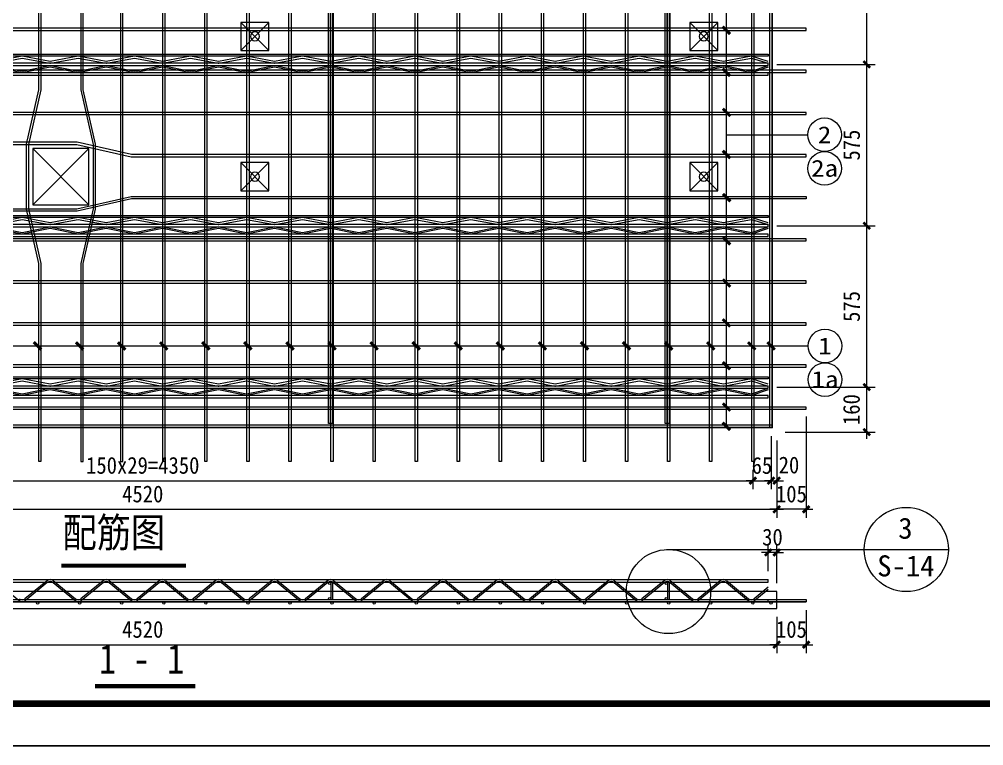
# Model space of a CAD drawing. Extents: x -517763 to -431309, y -403428 to -381056.
# Drawn here: x -453064 to -449626, y -403428 to -400840 of the extents above; entities that cross this region are included whole.
import ezdxf
from ezdxf.enums import TextEntityAlignment as Align

# ---------------------------------------------------------------- set-up
doc = ezdxf.new("R2010")
doc.units = 0
doc.header["$LTSCALE"] = 30
doc.header["$MEASUREMENT"] = 0
doc.linetypes.add('ACAD_ISO10W100', pattern=[18, 12, -3, 0, -3])
for name, color, linetype in [('451', 7, 'Continuous'), ('MyLine', 199, 'Continuous'), ('S-DETL-TEXT', 7, 'Continuous'), ('YZ-下划线', 1, 'ACAD_ISO10W100'), ('YZ-标题文字', 2, 'Continuous'), ('YZ-索引图号', 3, 'Continuous'), ('图框2', 1, 'Continuous'), ('桁架', 4, 'Continuous'), ('钢筋', 7, 'Continuous')]:
    doc.layers.add(name, color=color, linetype=linetype)
for name, color, linetype, lineweight in [('YG-标注', 151, 'Continuous', 15), ('YZ-符号', 96, 'Continuous', 9), ('图框线', 7, 'Continuous', 13), ('墙板支撑', 7, 'Continuous', 15), ('轮廓线', 2, 'Continuous', 13)]:
    doc.layers.add(name, color=color, linetype=linetype, lineweight=lineweight)
doc.styles.add('YZ-样式 1', font='simhei.ttf', dxfattribs={"width": 0.85})
doc.styles.add('YZ-样式 2', font='simhei.ttf', dxfattribs={"width": 0.9})
doc.dimstyles.new('YZ-30', dxfattribs={"dimscale": 30, "dimtxt": 2, "dimasz": 0.8, "dimexe": 1, "dimexo": 1, "dimgap": 0.8, "dimtad": 1, "dimdec": 0, "dimzin": 1, "dimdsep": 46, "dimtxsty": 'YZ-样式 2', "dimblk": 'ARCHTICK', "dimcen": 250, "dimdle": 0.8, "dimclrd": 151, "dimclre": 151, "dimclrt": 7, "dimazin": 0, "dimtfac": 1, "dimtdec": 0, "dimtix": 1, "dimtmove": 2, "dimatfit": 2, "dimldrblk": 'ARCHTICK', "dimfxl": 1, "dimlwd": 9, "dimlwe": 9, "dimarcsym": 0})

# ---------------------------------------------------------------- blocks, each defined once
blk = doc.blocks.new('_ArchTick')
at = {"color": 0, "linetype": 'ByBlock', "const_width": 0.4}
blk.add_lwpolyline([(-0.5, -0.5), (0.5, 0.5)], dxfattribs=at)
blk = doc.blocks.new('*D843')
at = {"layer": 'Defpoints', "color": 0, "ltscale": 30, "transparency": 16777216}
for p in [(-454884, -402938.9), (-450364, -402938.9), (-450364, -403068.5)]:
    blk.add_point(p, dxfattribs=at)
at = {"layer": 'YG-标注', "color": 151, "lineweight": 9, "ltscale": 30, "transparency": 16777216}
for p, q in [((-454884, -402968.9), (-454884, -403098.5)), ((-450364, -402968.9), (-450364, -403098.5)), ((-454908, -403068.5), (-450340, -403068.5))]:
    blk.add_line(p, q, dxfattribs=at)
at = {"layer": 'YG-标注', "color": 151, "lineweight": 9, "ltscale": 30, "transparency": 16777216, "xscale": 24, "yscale": 24, "zscale": 24, "rotation": 180}
blk.add_blockref('_ArchTick', (-454884, -403068.5), dxfattribs=at)
at = {"layer": 'YG-标注', "color": 151, "lineweight": 9, "ltscale": 30, "transparency": 16777216, "xscale": 24, "yscale": 24, "zscale": 24}
blk.add_blockref('_ArchTick', (-450364, -403068.5), dxfattribs=at)
at = {"layer": 'YG-标注', "color": 7, "lineweight": 9, "ltscale": 30, "transparency": 16777216, "insert": (-452624, -403014.2), "char_height": 60, "attachment_point": 5, "style": 'YZ-样式 2'}
blk.add_mtext('4520', dxfattribs=at)
blk = doc.blocks.new('*D844')
at = {"layer": 'Defpoints', "color": 0, "ltscale": 30, "transparency": 16777216}
for p in [(-450259, -402915.9), (-450364, -402938.9), (-450259, -403068.5)]:
    blk.add_point(p, dxfattribs=at)
at = {"layer": 'YG-标注', "color": 151, "lineweight": 9, "ltscale": 30, "transparency": 16777216}
for p, q in [((-450259, -402945.9), (-450259, -403098.5)), ((-450364, -402968.9), (-450364, -403098.5)), ((-450364, -403068.5), (-450388, -403068.5)), ((-450364, -403068.5), (-450259, -403068.5)), ((-450259, -403068.5), (-450235, -403068.5))]:
    blk.add_line(p, q, dxfattribs=at)
at = {"layer": 'YG-标注', "color": 151, "lineweight": 9, "ltscale": 30, "transparency": 16777216, "xscale": 24, "yscale": 24, "zscale": 24}
blk.add_blockref('_ArchTick', (-450364, -403068.5), dxfattribs=at)
at = {"layer": 'YG-标注', "color": 151, "lineweight": 9, "ltscale": 30, "transparency": 16777216, "xscale": 24, "yscale": 24, "zscale": 24, "rotation": 180}
blk.add_blockref('_ArchTick', (-450259, -403068.5), dxfattribs=at)
at = {"layer": 'YG-标注', "color": 7, "lineweight": 9, "ltscale": 30, "transparency": 16777216, "insert": (-450311.5, -403014.2), "char_height": 60, "attachment_point": 5, "style": 'YZ-样式 2'}
blk.add_mtext('105', dxfattribs=at)
blk = doc.blocks.new('*D845')
at = {"layer": 'Defpoints', "color": 0, "ltscale": 30, "transparency": 16777216}
for p in [(-450394, -402739.7), (-450394, -402835.9), (-450364, -402878.9)]:
    blk.add_point(p, dxfattribs=at)
at = {"layer": 'YG-标注', "color": 151, "lineweight": 9, "ltscale": 30, "transparency": 16777216}
for p, q in [((-450394, -402805.9), (-450394, -402709.7)), ((-450364, -402848.9), (-450364, -402709.7)), ((-450394, -402739.7), (-450418, -402739.7)), ((-450364, -402739.7), (-450394, -402739.7)), ((-450364, -402739.7), (-450340, -402739.7))]:
    blk.add_line(p, q, dxfattribs=at)
at = {"layer": 'YG-标注', "color": 151, "lineweight": 9, "ltscale": 30, "transparency": 16777216, "xscale": 24, "yscale": 24, "zscale": 24}
blk.add_blockref('_ArchTick', (-450394, -402739.7), dxfattribs=at)
at = {"layer": 'YG-标注', "color": 151, "lineweight": 9, "ltscale": 30, "transparency": 16777216, "xscale": 24, "yscale": 24, "zscale": 24, "rotation": 180}
blk.add_blockref('_ArchTick', (-450364, -402739.7), dxfattribs=at)
at = {"layer": 'YG-标注', "color": 7, "lineweight": 9, "ltscale": 30, "transparency": 16777216, "insert": (-450379, -402685.4), "char_height": 60, "attachment_point": 5, "style": 'YZ-样式 2'}
blk.add_mtext('30', dxfattribs=at)
blk = doc.blocks.new('A$C184909A8')
at = {"layer": '桁架', "color": 4, "lineweight": 9}
for p, q in [((-6.5, 0), (-6.5, -62.1)), ((0, 0), (0, -62.1))]:
    blk.add_line(p, q, dxfattribs=at)
for centre in [(-10.5, -4), (-10.5, -58.1)]:
    blk.add_circle(centre, 4, dxfattribs=at)
blk = doc.blocks.new('*D865')
at = {"layer": 'Defpoints', "color": 0, "ltscale": 30, "transparency": 16777216}
for p in [(-454884, -402310.6), (-450364, -402310.6), (-450364, -402586)]:
    blk.add_point(p, dxfattribs=at)
at = {"layer": 'YG-标注', "color": 151, "lineweight": 9, "ltscale": 30, "transparency": 16777216}
for p, q in [((-454884, -402340.6), (-454884, -402616)), ((-450364, -402340.6), (-450364, -402616)), ((-454908, -402586), (-450340, -402586))]:
    blk.add_line(p, q, dxfattribs=at)
at = {"layer": 'YG-标注', "color": 151, "lineweight": 9, "ltscale": 30, "transparency": 16777216, "xscale": 24, "yscale": 24, "zscale": 24, "rotation": 180}
blk.add_blockref('_ArchTick', (-454884, -402586), dxfattribs=at)
at = {"layer": 'YG-标注', "color": 151, "lineweight": 9, "ltscale": 30, "transparency": 16777216, "xscale": 24, "yscale": 24, "zscale": 24}
blk.add_blockref('_ArchTick', (-450364, -402586), dxfattribs=at)
at = {"layer": 'YG-标注', "color": 7, "lineweight": 9, "ltscale": 30, "transparency": 16777216, "insert": (-452624, -402531.7), "char_height": 60, "attachment_point": 5, "style": 'YZ-样式 2'}
blk.add_mtext('4520', dxfattribs=at)
blk = doc.blocks.new('*D873')
at = {"layer": 'Defpoints', "color": 0, "ltscale": 30, "transparency": 16777216}
for p in [(-450394, -401575.6), (-450042.9, -401575.6), (-450394, -402150.6)]:
    blk.add_point(p, dxfattribs=at)
at = {"layer": 'YG-标注', "color": 151, "lineweight": 9, "ltscale": 30, "transparency": 16777216}
for p, q in [((-450042.9, -402174.6), (-450042.9, -401551.6)), ((-450364, -401575.6), (-450012.9, -401575.6)), ((-450364, -402150.6), (-450012.9, -402150.6))]:
    blk.add_line(p, q, dxfattribs=at)
at = {"layer": 'YG-标注', "color": 151, "lineweight": 9, "ltscale": 30, "transparency": 16777216, "xscale": 24, "yscale": 24, "zscale": 24}
for p, rotation in [((-450042.9, -401575.6), 90), ((-450042.9, -402150.6), 270)]:
    blk.add_blockref('_ArchTick', p, dxfattribs=dict(at, rotation=rotation))
at = {"layer": 'YG-标注', "color": 7, "lineweight": 9, "ltscale": 30, "transparency": 16777216, "insert": (-450096.9, -401863.1), "char_height": 60, "attachment_point": 5, "rotation": 90, "style": 'YZ-样式 2'}
blk.add_mtext('575', dxfattribs=at)
blk = doc.blocks.new('A$C1E3A5918')
at = {"layer": '桁架', "color": 4, "lineweight": 9}
for p, q in [((-4460, 38), (0, 38)), ((0, 38), (0, 30)), ((0, 30), (-4460, 30)), ((-4460, 4), (0, 4)), ((-2660, 30), (-2760, 10)), ((-2759.1, 4), (-2660, 23.7)), ((-2560, 10), (-2660, 30)), ((-2660, 23.7), (-2560.9, 4)), ((-2560.9, 4), (-2559.1, 4)), ((-2460, 30), (-2560, 10)), ((-2559.1, 4), (-2460, 23.7)), ((-2360, 10), (-2460, 30)), ((-2460, 23.7), (-2360.9, 4)), ((-2360.9, 4), (-2359.1, 4)), ((-2260, 30), (-2360, 10)), ((-2359.1, 4), (-2260, 23.7)), ((-2160, 10), (-2260, 30)), ((-2260, 23.7), (-2160.9, 4)), ((-2160.9, 4), (-2159.1, 4)), ((-2060, 30), (-2160, 10)), ((-2159.1, 4), (-2060, 23.7)), ((-1960, 10), (-2060, 30)), ((-2060, 23.7), (-1960.9, 4)), ((-1960.9, 4), (-1959.3, 4)), ((-1860, 30), (-1960, 10)), ((-1959.3, 4), (-1860, 23.7)), ((-1760, 10), (-1860, 30)), ((-1860, 23.7), (-1760.9, 4)), ((-1760.9, 4), (-1759.1, 4)), ((-1660, 30), (-1760, 10)), ((-1759.1, 4), (-1660, 23.7)), ((-1560, 10), (-1660, 30)), ((-1660, 23.7), (-1560.9, 4)), ((-1560.9, 4), (-1559.1, 4)), ((-1460, 30), (-1560, 10)), ((-1559.1, 4), (-1460, 23.7)), ((-1360, 10), (-1460, 30)), ((-1460, 23.7), (-1360.9, 4)), ((-1360.9, 4), (-1359.1, 4)), ((-1260, 30), (-1360, 10)), ((-1359.1, 4), (-1260, 23.7)), ((-1160, 10), (-1260, 30)), ((-1260, 23.7), (-1160.9, 4)), ((-1160.9, 4), (-1159.1, 4)), ((-1160.9, 4), (-1159.3, 4)), ((-1060, 30), (-1160, 10)), ((-1159.1, 4), (-1060, 23.7)), ((-960, 10), (-1060, 30)), ((-1060, 23.7), (-960.9, 4)), ((-960.9, 4), (-959.1, 4)), ((-960.9, 4), (-959.1, 4)), ((-960.9, 4), (-959.3, 4)), ((-860, 30), (-960, 10)), ((-959.1, 4), (-860, 23.7)), ((-760, 10), (-860, 30)), ((-860, 23.7), (-760.9, 4)), ((-760.9, 4), (-759.1, 4)), ((-660, 30), (-760, 10)), ((-759.1, 4), (-660, 23.7)), ((-560, 10), (-660, 30)), ((-660, 23.7), (-560.9, 4)), ((-560.9, 4), (-559.1, 4)), ((-460, 30), (-560, 10)), ((-559.1, 4), (-460, 23.7)), ((-360, 10), (-460, 30)), ((-460, 23.7), (-360.9, 4)), ((-360.9, 4), (-359.1, 4)), ((-260, 30), (-360, 10)), ((-359.1, 4), (-260, 23.7)), ((-160, 10), (-260, 30)), ((-260, 23.7), (-160.9, 4)), ((-160.9, 4), (-159.1, 4)), ((-60, 30), (-160, 10)), ((-159.1, 4), (-60, 23.7)), ((0.2, 10), (-60, 30)), ((-60, 23.7), (-0.7, 4)), ((0, 4), (0, -4)), ((0, -4), (-4460, -4)), ((0, -29), (-4460, -29)), ((-2660, -29), (-2760, -10)), ((-2759.1, -4), (-2660, -22.7)), ((-2660, -22.7), (-2560.9, -4)), ((-2560, -10), (-2660, -29)), ((-2560.9, -4), (-2559.1, -4)), ((-2460, -29), (-2560, -10)), ((-2559.1, -4), (-2460, -22.7)), ((-2460, -22.7), (-2360.9, -4)), ((-2360, -10), (-2460, -29)), ((-2360.9, -4), (-2359.1, -4)), ((-2260, -29), (-2360, -10)), ((-2359.1, -4), (-2260, -22.7)), ((-2260, -22.7), (-2160.9, -4)), ((-2160, -10), (-2260, -29)), ((-2160.9, -4), (-2159.1, -4)), ((-2060, -29), (-2160, -10)), ((-2159.1, -4), (-2060, -22.7)), ((-2060, -22.7), (-1960.9, -4)), ((-1960, -10), (-2060, -29)), ((-1960.9, -4), (-1959.3, -4)), ((-1860, -29), (-1960, -10)), ((-1959.3, -4), (-1860, -22.7)), ((-1860, -22.7), (-1760.9, -4)), ((-1760, -10), (-1860, -29)), ((-1760.9, -4), (-1759.1, -4)), ((-1660, -29), (-1760, -10)), ((-1759.1, -4), (-1660, -22.7)), ((-1660, -22.7), (-1560.9, -4)), ((-1560, -10), (-1660, -29)), ((-1560.9, -4), (-1559.1, -4)), ((-1460, -29), (-1560, -10)), ((-1559.1, -4), (-1460, -22.7)), ((-1460, -22.7), (-1360.9, -4)), ((-1360, -10), (-1460, -29)), ((-1360.9, -4), (-1359.1, -4)), ((-1260, -29), (-1360, -10)), ((-1359.1, -4), (-1260, -22.7)), ((-1260, -22.7), (-1160.9, -4)), ((-1160, -10), (-1260, -29)), ((-1160.9, -4), (-1159.1, -4)), ((-1160.9, -4), (-1159.3, -4)), ((-1060, -29), (-1160, -10)), ((-1159.1, -4), (-1060, -22.7)), ((-1060, -22.7), (-960.9, -4)), ((-960, -10), (-1060, -29)), ((-960.9, -4), (-959.1, -4)), ((-960.9, -4), (-959.1, -4)), ((-960.9, -4), (-959.3, -4)), ((-860, -29), (-960, -10)), ((-959.1, -4), (-860, -22.7)), ((-860, -22.7), (-760.9, -4)), ((-760, -10), (-860, -29)), ((-760.9, -4), (-759.1, -4)), ((-660, -29), (-760, -10)), ((-759.1, -4), (-660, -22.7)), ((-660, -22.7), (-560.9, -4)), ((-560, -10), (-660, -29)), ((-560.9, -4), (-559.1, -4)), ((-460, -29), (-560, -10)), ((-559.1, -4), (-460, -22.7)), ((-460, -22.7), (-360.9, -4)), ((-360, -10), (-460, -29)), ((-360.9, -4), (-359.1, -4)), ((-260, -29), (-360, -10)), ((-359.1, -4), (-260, -22.7)), ((-260, -22.7), (-160.9, -4)), ((-160, -10), (-260, -29)), ((-160.9, -4), (-159.1, -4)), ((-60, -29), (-160, -10)), ((-159.1, -4), (-60, -22.7)), ((-60, -22.7), (-0.7, -4)), ((0.2, -10), (-60, -29)), ((0, -37), (0, -29)), ((-4460, -37), (0, -37))]:
    blk.add_line(p, q, dxfattribs=at)
blk = doc.blocks.new('*D874')
at = {"layer": 'Defpoints', "color": 0, "ltscale": 30, "transparency": 16777216}
for p in [(-450394, -402150.6), (-450042.9, -402150.6), (-450364, -402310.6)]:
    blk.add_point(p, dxfattribs=at)
at = {"layer": 'YG-标注', "color": 151, "lineweight": 9, "ltscale": 30, "transparency": 16777216}
for p, q in [((-450042.9, -402334.6), (-450042.9, -402126.6)), ((-450364, -402150.6), (-450012.9, -402150.6)), ((-450334, -402310.6), (-450012.9, -402310.6))]:
    blk.add_line(p, q, dxfattribs=at)
at = {"layer": 'YG-标注', "color": 151, "lineweight": 9, "ltscale": 30, "transparency": 16777216, "xscale": 24, "yscale": 24, "zscale": 24}
for p, rotation in [((-450042.9, -402150.6), 90), ((-450042.9, -402310.6), 270)]:
    blk.add_blockref('_ArchTick', p, dxfattribs=dict(at, rotation=rotation))
at = {"layer": 'YG-标注', "color": 7, "lineweight": 9, "ltscale": 30, "transparency": 16777216, "insert": (-450097.2, -402230.6), "char_height": 60, "attachment_point": 5, "rotation": 90, "style": 'YZ-样式 2'}
blk.add_mtext('160', dxfattribs=at)
blk = doc.blocks.new('*D875')
at = {"layer": 'Defpoints', "color": 0, "ltscale": 30, "transparency": 16777216}
for p in [(-450394, -401000.6), (-450042.9, -401000.6), (-450394, -401575.6)]:
    blk.add_point(p, dxfattribs=at)
at = {"layer": 'YG-标注', "color": 151, "lineweight": 9, "ltscale": 30, "transparency": 16777216}
for p, q in [((-450364, -401000.6), (-450012.9, -401000.6)), ((-450042.9, -401599.6), (-450042.9, -400976.6)), ((-450364, -401575.6), (-450012.9, -401575.6))]:
    blk.add_line(p, q, dxfattribs=at)
at = {"layer": 'YG-标注', "color": 151, "lineweight": 9, "ltscale": 30, "transparency": 16777216, "xscale": 24, "yscale": 24, "zscale": 24}
for p, rotation in [((-450042.9, -401000.6), 90), ((-450042.9, -401575.6), 270)]:
    blk.add_blockref('_ArchTick', p, dxfattribs=dict(at, rotation=rotation))
at = {"layer": 'YG-标注', "color": 7, "ltscale": 30, "transparency": 16777216, "insert": (-450096.9, -401288.1), "char_height": 60, "attachment_point": 5, "rotation": 90, "style": 'YZ-样式 2'}
blk.add_mtext('575', dxfattribs=at)
blk = doc.blocks.new('*D876')
at = {"layer": 'Defpoints', "color": 0, "ltscale": 30, "transparency": 16777216}
for p in [(-450394, -400350.6), (-450042.9, -400350.6), (-450394, -401000.6)]:
    blk.add_point(p, dxfattribs=at)
at = {"layer": 'YG-标注', "color": 151, "lineweight": 9, "ltscale": 30, "transparency": 16777216}
for p, q in [((-450364, -400350.6), (-450012.9, -400350.6)), ((-450042.9, -401024.6), (-450042.9, -400326.6)), ((-450364, -401000.6), (-450012.9, -401000.6))]:
    blk.add_line(p, q, dxfattribs=at)
at = {"layer": 'YG-标注', "color": 151, "lineweight": 9, "ltscale": 30, "transparency": 16777216, "xscale": 24, "yscale": 24, "zscale": 24}
for p, rotation in [((-450042.9, -400350.6), 90), ((-450042.9, -401000.6), 270)]:
    blk.add_blockref('_ArchTick', p, dxfattribs=dict(at, rotation=rotation))
at = {"layer": 'YG-标注', "color": 7, "ltscale": 30, "transparency": 16777216, "insert": (-450097.2, -400675.6), "char_height": 60, "attachment_point": 5, "rotation": 90, "style": 'YZ-样式 2'}
blk.add_mtext('650', dxfattribs=at)
blk = doc.blocks.new('*D881')
at = {"layer": 'Defpoints', "color": 0, "ltscale": 30, "transparency": 16777216}
for p in [(-450259, -402225.6), (-450364, -402310.6), (-450364, -402586)]:
    blk.add_point(p, dxfattribs=at)
at = {"layer": 'YG-标注', "color": 151, "lineweight": 9, "ltscale": 30, "transparency": 16777216}
for p, q in [((-450259, -402255.6), (-450259, -402616)), ((-450364, -402340.6), (-450364, -402616)), ((-450364, -402586), (-450388, -402586)), ((-450259, -402586), (-450364, -402586)), ((-450259, -402586), (-450235, -402586))]:
    blk.add_line(p, q, dxfattribs=at)
at = {"layer": 'YG-标注', "color": 151, "lineweight": 9, "ltscale": 30, "transparency": 16777216, "xscale": 24, "yscale": 24, "zscale": 24}
blk.add_blockref('_ArchTick', (-450364, -402586), dxfattribs=at)
at = {"layer": 'YG-标注', "color": 151, "lineweight": 9, "ltscale": 30, "transparency": 16777216, "xscale": 24, "yscale": 24, "zscale": 24, "rotation": 180}
blk.add_blockref('_ArchTick', (-450259, -402586), dxfattribs=at)
at = {"layer": 'YG-标注', "color": 7, "ltscale": 30, "transparency": 16777216, "insert": (-450311.5, -402531.7), "char_height": 60, "attachment_point": 5, "style": 'YZ-样式 2'}
blk.add_mtext('105', dxfattribs=at)
blk = doc.blocks.new('*D884')
at = {"layer": 'Defpoints', "color": 0, "ltscale": 30, "transparency": 16777216}
for p in [(-454799, -402415.6), (-450449, -402415.6), (-450449, -402484)]:
    blk.add_point(p, dxfattribs=at)
at = {"layer": 'YG-标注', "color": 151, "lineweight": 9, "ltscale": 30, "transparency": 16777216}
for p, q in [((-454799, -402445.6), (-454799, -402514)), ((-450449, -402445.6), (-450449, -402514)), ((-454823, -402484), (-450425, -402484))]:
    blk.add_line(p, q, dxfattribs=at)
at = {"layer": 'YG-标注', "color": 151, "lineweight": 9, "ltscale": 30, "transparency": 16777216, "xscale": 24, "yscale": 24, "zscale": 24, "rotation": 180}
blk.add_blockref('_ArchTick', (-454799, -402484), dxfattribs=at)
at = {"layer": 'YG-标注', "color": 151, "lineweight": 9, "ltscale": 30, "transparency": 16777216, "xscale": 24, "yscale": 24, "zscale": 24}
blk.add_blockref('_ArchTick', (-450449, -402484), dxfattribs=at)
at = {"layer": 'YG-标注', "color": 7, "ltscale": 30, "transparency": 16777216, "insert": (-452624, -402429.7), "char_height": 60, "attachment_point": 5, "style": 'YZ-样式 2'}
blk.add_mtext('150x29=4350', dxfattribs=at)
blk = doc.blocks.new('*D885')
at = {"layer": 'Defpoints', "color": 0, "ltscale": 30, "transparency": 16777216}
for p in [(-450384, -402295.6), (-450449, -402415.6), (-450384, -402484)]:
    blk.add_point(p, dxfattribs=at)
at = {"layer": 'YG-标注', "color": 151, "lineweight": 9, "ltscale": 30, "transparency": 16777216}
for p, q in [((-450384, -402325.6), (-450384, -402514)), ((-450449, -402445.6), (-450449, -402514)), ((-450449, -402484), (-450473, -402484)), ((-450449, -402484), (-450384, -402484)), ((-450384, -402484), (-450360, -402484))]:
    blk.add_line(p, q, dxfattribs=at)
at = {"layer": 'YG-标注', "color": 151, "lineweight": 9, "ltscale": 30, "transparency": 16777216, "xscale": 24, "yscale": 24, "zscale": 24}
blk.add_blockref('_ArchTick', (-450449, -402484), dxfattribs=at)
at = {"layer": 'YG-标注', "color": 151, "lineweight": 9, "ltscale": 30, "transparency": 16777216, "xscale": 24, "yscale": 24, "zscale": 24, "rotation": 180}
blk.add_blockref('_ArchTick', (-450384, -402484), dxfattribs=at)
at = {"layer": 'YG-标注', "color": 7, "ltscale": 30, "transparency": 16777216, "insert": (-450416.5, -402430), "char_height": 60, "attachment_point": 5, "style": 'YZ-样式 2'}
blk.add_mtext('65', dxfattribs=at)
blk = doc.blocks.new('*D886')
at = {"layer": 'Defpoints', "color": 0, "ltscale": 30, "transparency": 16777216}
for p in [(-450384, -402295.6), (-450364, -402310.6), (-450364, -402484)]:
    blk.add_point(p, dxfattribs=at)
at = {"layer": 'YG-标注', "color": 151, "lineweight": 9, "ltscale": 30, "transparency": 16777216}
for p, q in [((-450384, -402325.6), (-450384, -402514)), ((-450364, -402340.6), (-450364, -402514)), ((-450384, -402484), (-450408, -402484)), ((-450384, -402484), (-450364, -402484)), ((-450364, -402484), (-450340, -402484))]:
    blk.add_line(p, q, dxfattribs=at)
at = {"layer": 'YG-标注', "color": 151, "lineweight": 9, "ltscale": 30, "transparency": 16777216, "xscale": 24, "yscale": 24, "zscale": 24}
blk.add_blockref('_ArchTick', (-450384, -402484), dxfattribs=at)
at = {"layer": 'YG-标注', "color": 151, "lineweight": 9, "ltscale": 30, "transparency": 16777216, "xscale": 24, "yscale": 24, "zscale": 24, "rotation": 180}
blk.add_blockref('_ArchTick', (-450364, -402484), dxfattribs=at)
at = {"layer": 'YG-标注', "color": 7, "ltscale": 30, "transparency": 16777216, "insert": (-450320.2, -402428.5), "char_height": 60, "attachment_point": 5, "style": 'YZ-样式 2'}
blk.add_mtext('20', dxfattribs=at)
blk = doc.blocks.new('A$C7C4453D7')
at = {"color": 3, "lineweight": 15, "xscale": -80, "yscale": 80, "zscale": 80, "rotation": 180}
blk.add_blockref('_ArchTick', (0, 0), dxfattribs=at)
blk = doc.blocks.new('A$C56E60AF3')
at = {"layer": '钢筋', "color": 4, "lineweight": 13}
for points in [[(-7.3, 0), (7.2, 0), (7.2, 3200), (7.2, 3260), (-7.3, 3260)], [(-7.3, 3260), (-7.3, 3260), (-7.3, 0)], [(-0.8, 3260), (-0.8, 3200), (-0.8, 0)]]:
    blk.add_lwpolyline(points, dxfattribs=at)
blk = doc.blocks.new('A$C6C6A476D')
at = {"layer": '墙板支撑', "color": 6, "ltscale": 30}
for p, q in [((50, 50), (-50, -50)), ((-50, 50), (50, -50))]:
    blk.add_line(p, q, dxfattribs=at)
blk.add_lwpolyline([(-50, 50), (50, 50), (50, -50), (-50, -50)], close=True, dxfattribs=at)
blk.add_circle((0, 0), 16, dxfattribs=at)
blk = doc.blocks.new('A$C35D967A2')
at = {"layer": '墙板支撑', "color": 0, "ltscale": 30}
for p in [(50, 50), (550, 50)]:
    blk.add_blockref('A$C6C6A476D', p, dxfattribs=at)

msp = doc.modelspace()

# ---------------------------------------------------------------- linework, layer by layer
at = {"layer": '451', "color": 1, "lineweight": 15}
for p, q in [((-452816, -401300.6), (-453016, -401500.6)), ((-453016, -401300.6), (-452816, -401500.6))]:
    msp.add_line(p, q, dxfattribs=at)
msp.add_lwpolyline([(-452816, -401500.6), (-452816, -401300.6), (-453016, -401300.6), (-453016, -401500.6)], close=True, dxfattribs=at)
at = {"layer": 'MyLine', "color": 0}
for p, q in [((-450380, -402295.6), (-450380, -399005.6)), ((-454869, -402294.6), (-450379, -402294.6)), ((-454989, -402915.9), (-450259, -402915.9)), ((-456209, -403278.4), (-444059, -403278.4))]:
    msp.add_line(p, q, dxfattribs=at)
at = {"layer": 'YZ-下划线', "color": 1, "linetype": 'ByBlock', "const_width": 15}
for points in [[(-452913.9, -402786.7), (-452470.2, -402786.7)], [(-452793.7, -403216.4), (-452436.9, -403216.4)]]:
    msp.add_lwpolyline(points, dxfattribs=at)
at = {"layer": 'YZ-符号', "color": 3, "lineweight": 13}
for p, q in [((-450542.7, -402286.6), (-450542.7, -399014.6)), ((-450542.7, -401251.2), (-450253.2, -401251.2)), ((-454860, -402003.7), (-450251.8, -402003.7))]:
    msp.add_line(p, q, dxfattribs=at)
at = {"layer": 'YZ-符号', "color": 1, "lineweight": 13, "ltscale": 100}
msp.add_line((-450756.2, -402729.2), (-450051.9, -402729.2), dxfattribs=at)
at = {"layer": 'YZ-符号', "color": 1, "ltscale": 100}
msp.add_line((-450051.9, -402729.2), (-449751.9, -402729.2), dxfattribs=at)
at = {"layer": 'YZ-符号', "color": 3}
for centre in [(-450193.2, -401251.2), (-450193.2, -401371.2), (-450191.8, -402003.7), (-450191.8, -402123.7)]:
    msp.add_circle(centre, 60, dxfattribs=at)
at = {"layer": 'YZ-符号', "color": 1, "ltscale": 100}
for centre in [(-449901.9, -402729.2), (-450749.6, -402879.1)]:
    msp.add_circle(centre, 150, dxfattribs=at)
at = {"layer": '图框2', "color": 1}
msp.add_lwpolyline([(-456509, -394518.4), (-456509, -403428.4), (-443909, -403428.4), (-443909, -394518.4)], close=True, dxfattribs=at)
at = {"layer": '图框线', "const_width": 24}
msp.add_lwpolyline([(-456209, -394668.4), (-444059, -394668.4), (-444059, -403278.4), (-456209, -403278.4)], close=True, dxfattribs=at)
at = {"layer": '桁架', "color": 4, "lineweight": 9}
for p, q in [((-454854, -402835.9), (-450394, -402835.9)), ((-454854, -402845.9), (-450394, -402845.9)), ((-453143.4, -402847), (-453064, -402912.5)), ((-452964.1, -402839.5), (-453044.2, -402905.2)), ((-452964.2, -402846.9), (-453043.6, -402912.3)), ((-452943.4, -402839.7), (-452864.2, -402905.1)), ((-452943.4, -402847), (-452864, -402912.5)), ((-452764.1, -402839.5), (-452844.2, -402905.2)), ((-452764.2, -402846.9), (-452843.6, -402912.3)), ((-452743.4, -402839.7), (-452664.2, -402905.1)), ((-452743.4, -402847), (-452664, -402912.5)), ((-452564.1, -402839.5), (-452644.2, -402905.2)), ((-452564.2, -402846.9), (-452643.6, -402912.3)), ((-452543.4, -402839.7), (-452464.2, -402905.1)), ((-452543.4, -402847), (-452464, -402912.5)), ((-452364.1, -402839.5), (-452444.2, -402905.2)), ((-452364.2, -402846.9), (-452443.6, -402912.3)), ((-452343.4, -402839.7), (-452264.2, -402905.1)), ((-452343.4, -402847), (-452264, -402912.5)), ((-452164.1, -402839.5), (-452244.2, -402905.2)), ((-452164.2, -402846.9), (-452243.6, -402912.3)), ((-452143.4, -402839.7), (-452064.2, -402905.1)), ((-452143.4, -402847), (-452064, -402912.5)), ((-451964.1, -402839.5), (-452044.2, -402905.2)), ((-451964.2, -402846.9), (-452043.6, -402912.3)), ((-451943.4, -402839.7), (-451864.2, -402905.1)), ((-451943.4, -402847), (-451864, -402912.5)), ((-451764.1, -402839.5), (-451844.2, -402905.2)), ((-451764.2, -402846.9), (-451843.6, -402912.3)), ((-451743.4, -402839.7), (-451664.2, -402905.1)), ((-451743.4, -402847), (-451664, -402912.5)), ((-451564.1, -402839.5), (-451644.2, -402905.2)), ((-451564.2, -402846.9), (-451643.6, -402912.3)), ((-451543.4, -402839.7), (-451464.2, -402905.1)), ((-451543.4, -402847), (-451464, -402912.5)), ((-451364.1, -402839.5), (-451444.2, -402905.2)), ((-451364.2, -402846.9), (-451443.6, -402912.3)), ((-451343.4, -402839.7), (-451264.2, -402905.1)), ((-451343.4, -402847), (-451264, -402912.5)), ((-451164.1, -402839.5), (-451244.2, -402905.2)), ((-451164.2, -402846.9), (-451243.6, -402912.3)), ((-451143.4, -402839.7), (-451064.2, -402905.1)), ((-451143.4, -402847), (-451064, -402912.5)), ((-450964.1, -402839.5), (-451044.2, -402905.2)), ((-450964.2, -402846.9), (-451043.6, -402912.3)), ((-450943.4, -402839.7), (-450864.2, -402905.1)), ((-450943.4, -402847), (-450864, -402912.5)), ((-450764.1, -402839.5), (-450844.2, -402905.2)), ((-450764.2, -402846.9), (-450843.6, -402912.3)), ((-450743.4, -402839.7), (-450664.2, -402905.1)), ((-450743.4, -402847), (-450664, -402912.5)), ((-450564.1, -402839.5), (-450644.2, -402905.2)), ((-450564.2, -402846.9), (-450643.6, -402912.3)), ((-450543.4, -402839.7), (-450464.2, -402905.1)), ((-450543.4, -402847), (-450464, -402912.5)), ((-450394, -402845.9), (-450394, -402835.9)), ((-450394, -402864), (-450444.2, -402905.2)), ((-450394, -402871.5), (-450443.6, -402912.3)), ((-454854, -402907.9), (-450394, -402907.9)), ((-454854, -402915.9), (-450394, -402915.9)), ((-450394, -402915.9), (-450394, -402907.9))]:
    msp.add_line(p, q, dxfattribs=at)
for centre, radius, start, end in [((-452953.9, -402859.8), 16.5, 50.8447, 128.6685), ((-452953.9, -402852.1), 16.2, 50.127, 128.9467), ((-452753.9, -402859.8), 16.5, 50.8447, 128.6685), ((-452753.9, -402852.1), 16.2, 50.127, 128.9467), ((-452553.9, -402859.8), 16.5, 50.8447, 128.6685), ((-452553.9, -402852.1), 16.2, 50.127, 128.9467), ((-452353.9, -402859.8), 16.5, 50.8447, 128.6685), ((-452353.9, -402852.1), 16.2, 50.127, 128.9467), ((-452153.9, -402859.8), 16.5, 50.8447, 128.6685), ((-452153.9, -402852.1), 16.2, 50.127, 128.9467), ((-451953.9, -402859.8), 16.5, 50.8447, 128.6685), ((-451953.9, -402852.1), 16.2, 50.127, 128.9467), ((-451753.9, -402859.8), 16.5, 50.8447, 128.6685), ((-451753.9, -402852.1), 16.2, 50.127, 128.9467), ((-451553.9, -402859.8), 16.5, 50.8447, 128.6685), ((-451553.9, -402852.1), 16.2, 50.127, 128.9467), ((-451353.9, -402859.8), 16.5, 50.8447, 128.6685), ((-451353.9, -402852.1), 16.2, 50.127, 128.9467), ((-451153.9, -402859.8), 16.5, 50.8447, 128.6685), ((-451153.9, -402852.1), 16.2, 50.127, 128.9467), ((-450953.9, -402859.8), 16.5, 50.8447, 128.6685), ((-450953.9, -402852.1), 16.2, 50.127, 128.9467), ((-450753.9, -402859.8), 16.5, 50.8447, 128.6685), ((-450753.9, -402852.1), 16.2, 50.127, 128.9467), ((-450553.9, -402859.8), 16.5, 50.8447, 128.6685), ((-450553.9, -402852.1), 16.2, 50.127, 128.9467), ((-453054.1, -402892), 16.5, 232.4949, 308.5712), ((-453053.9, -402899.4), 16.5, 232.5315, 308.6383), ((-452854.1, -402892), 16.5, 232.4949, 308.5712), ((-452853.9, -402899.4), 16.5, 232.5315, 308.6383), ((-452654.1, -402892), 16.5, 232.4949, 308.5712), ((-452653.9, -402899.4), 16.5, 232.5315, 308.6383), ((-452454.1, -402892), 16.5, 232.4949, 308.5712), ((-452453.9, -402899.4), 16.5, 232.5315, 308.6383), ((-452254.1, -402892), 16.5, 232.4949, 308.5712), ((-452253.9, -402899.4), 16.5, 232.5315, 308.6383), ((-452054.1, -402892), 16.5, 232.4949, 308.5712), ((-452053.9, -402899.4), 16.5, 232.5315, 308.6383), ((-451854.1, -402892), 16.5, 232.4949, 308.5712), ((-451853.9, -402899.4), 16.5, 232.5315, 308.6383), ((-451654.1, -402892), 16.5, 232.4949, 308.5712), ((-451653.9, -402899.4), 16.5, 232.5315, 308.6383), ((-451454.1, -402892), 16.5, 232.4949, 308.5712), ((-451453.9, -402899.4), 16.5, 232.5315, 308.6383), ((-451254.1, -402892), 16.5, 232.4949, 308.5712), ((-451253.9, -402899.4), 16.5, 232.5315, 308.6383), ((-451054.1, -402892), 16.5, 232.4949, 308.5712), ((-451053.9, -402899.4), 16.5, 232.5315, 308.6383), ((-450854.1, -402892), 16.5, 232.4949, 308.5712), ((-450853.9, -402899.4), 16.5, 232.5315, 308.6383), ((-450654.1, -402892), 16.5, 232.4949, 308.5712), ((-450653.9, -402899.4), 16.5, 232.5315, 308.6383), ((-450454.1, -402892), 16.5, 232.4949, 308.5712), ((-450453.9, -402899.4), 16.5, 232.5315, 308.6383)]:
    msp.add_arc(centre, radius, start, end, dxfattribs=at)
at = {"layer": '轮廓线', "color": 2, "lineweight": 30, "const_width": 0.05}
msp.add_lwpolyline([(-450364, -402310.6), (-450364, -398990.6), (-454884, -398990.6), (-454884, -402310.6)], close=True, dxfattribs=at)
at = {"layer": '轮廓线', "color": 2, "lineweight": 9}
msp.add_lwpolyline([(-454884, -402938.9), (-450364, -402938.9), (-450364, -402878.9), (-451964, -402878.9), (-454884, -402878.9), (-454884, -402878.9)], close=True, dxfattribs=at)
at = {"layer": '钢筋', "color": 5, "lineweight": 13}
for points in [[(-453039, -401516.2), (-453039, -401284.9), (-452995, -401090.9), (-452995, -398885.6), (-452987, -398885.6), (-452987, -401091.6), (-453031, -401285.6), (-453031, -401515.6), (-452987, -401709.6), (-452987, -402415.6), (-452995, -402415.6), (-452995, -401710.2)], [(-452793, -401516.2), (-452793, -401284.9), (-452837, -401090.9), (-452837, -398885.6), (-452845, -398885.6), (-452845, -401091.6), (-452801, -401285.6), (-452801, -401515.6), (-452845, -401709.6), (-452845, -402415.6), (-452837, -402415.6), (-452837, -401710.2)], [(-452695, -398885.6), (-452703, -398885.6), (-452703, -402415.6), (-452695, -402415.6)], [(-452553, -398885.6), (-452545, -398885.6), (-452545, -402415.6), (-452553, -402415.6)], [(-452403, -398885.6), (-452395, -398885.6), (-452395, -402415.6), (-452403, -402415.6)], [(-452253, -398885.6), (-452245, -398885.6), (-452245, -402415.6), (-452253, -402415.6)], [(-452103, -398885.6), (-452095, -398885.6), (-452095, -402415.6), (-452103, -402415.6)], [(-451953, -398885.6), (-451945, -398885.6), (-451945, -402415.6), (-451953, -402415.6)], [(-451803, -398885.6), (-451795, -398885.6), (-451795, -402415.6), (-451803, -402415.6)], [(-451653, -398885.6), (-451645, -398885.6), (-451645, -402415.6), (-451653, -402415.6)], [(-451503, -398885.6), (-451495, -398885.6), (-451495, -402415.6), (-451503, -402415.6)], [(-451353, -398885.6), (-451345, -398885.6), (-451345, -402415.6), (-451353, -402415.6)], [(-451203, -398885.6), (-451195, -398885.6), (-451195, -402415.6), (-451203, -402415.6)], [(-451053, -398885.6), (-451045, -398885.6), (-451045, -402415.6), (-451053, -402415.6)], [(-450903, -398885.6), (-450895, -398885.6), (-450895, -402415.6), (-450903, -402415.6)], [(-450753, -398885.6), (-450745, -398885.6), (-450745, -402415.6), (-450753, -402415.6)], [(-450603, -398885.6), (-450595, -398885.6), (-450595, -402415.6), (-450603, -402415.6)], [(-450453, -398885.6), (-450445, -398885.6), (-450445, -402415.6), (-450453, -402415.6)], [(-450388, -399005.6), (-450380, -399005.6), (-450380, -402295.6), (-450388, -402295.6)]]:
    msp.add_lwpolyline(points, close=True, dxfattribs=at)
at = {"layer": '钢筋', "color": 1, "lineweight": 13}
for points in [[(-454989, -400879.6), (-450259, -400879.6), (-450259, -400871.6), (-454989, -400871.6)], [(-454989, -401029.6), (-450259, -401029.6), (-450259, -401021.6), (-454989, -401021.6)], [(-454989, -401179.6), (-450259, -401179.6), (-450259, -401171.6), (-454989, -401171.6)], [(-453089, -401285.6), (-452859, -401285.6), (-452665, -401329.6), (-450259, -401329.6), (-450259, -401321.6), (-452664.3, -401321.6), (-452858.3, -401277.6), (-453089.7, -401277.6), (-453283.7, -401321.6), (-454989, -401321.6), (-454989, -401329.6), (-453283, -401329.6)], [(-453089, -401515.6), (-452859, -401515.6), (-452665, -401471.6), (-450259, -401471.6), (-450259, -401479.6), (-452664.3, -401479.6), (-452858.3, -401523.6), (-453089.7, -401523.6), (-453283.7, -401479.6), (-454989, -401479.6), (-454989, -401471.6), (-453283, -401471.6)], [(-454989, -401629.6), (-450259, -401629.6), (-450259, -401621.6), (-454989, -401621.6)], [(-454989, -401779.6), (-450259, -401779.6), (-450259, -401771.6), (-454989, -401771.6)], [(-454989, -401929.6), (-450259, -401929.6), (-450259, -401921.6), (-454989, -401921.6)], [(-454989, -402079.6), (-450259, -402079.6), (-450259, -402071.6), (-454989, -402071.6)], [(-454989, -402229.6), (-450259, -402229.6), (-450259, -402221.6), (-454989, -402221.6)], [(-454869, -402294.6), (-450379, -402294.6), (-450379, -402286.6), (-454869, -402286.6)], [(-454989, -402907.9), (-450259, -402907.9), (-450259, -402915.9), (-454989, -402915.9)]]:
    msp.add_lwpolyline(points, close=True, dxfattribs=at)
at = {"layer": '钢筋', "color": 5, "lineweight": 13}
for centre in [(-452999, -402919.9), (-452849, -402919.9), (-452699, -402919.9), (-452549, -402919.9), (-452399, -402919.9), (-452249, -402919.9), (-452099, -402919.9), (-451949, -402919.9), (-451799, -402919.9), (-451649, -402919.9), (-451499, -402919.9), (-451349, -402919.9), (-451199, -402919.9), (-451049, -402919.9), (-450899, -402919.9), (-450749, -402919.9), (-450599, -402919.9), (-450449, -402919.9), (-450384, -402919.9)]:
    msp.add_circle(centre, 4, dxfattribs=at)

# ---------------------------------------------------------------- block references
at = {"layer": 'S-DETL-TEXT', "xscale": 0.3333333333284827, "yscale": 0.3333333333284827, "zscale": 0.3333333333284827, "rotation": 180}
for p in [(-450543.3, -400879), (-450543.3, -401029), (-450542.7, -401171.6), (-450542.7, -401321.6), (-450542.7, -401475.3), (-450542.7, -401629.6), (-450542.7, -401779.6), (-450543.3, -401921.6), (-452999.2, -402003.7), (-452849.2, -402003.7), (-452699.2, -402003.7), (-452549.2, -402003.7), (-452399.2, -402003.7), (-452249.2, -402003.7), (-452099.2, -402003.7), (-451949.2, -402003.7), (-451799.2, -402003.7), (-451649.2, -402003.7), (-451499.2, -402003.7), (-451349.2, -402003.7), (-451199.2, -402003.7), (-451049.2, -402003.7), (-450899.2, -402003.7), (-450749.2, -402003.7), (-450599.2, -402003.7), (-450453, -402003.7), (-450383.8, -402003.7), (-450543.3, -402074.5), (-450542.7, -402221.6), (-450543.3, -402290.3)]:
    msp.add_blockref('A$C7C4453D7', p, dxfattribs=at)
at = {"layer": 'YG-标注', "color": 0, "ltscale": 30, "xscale": -1, "rotation": 180}
for p in [(-451954.2, -399020.6), (-450754.2, -399020.6)]:
    msp.add_blockref('A$C56E60AF3', p, dxfattribs=at)
at = {"layer": 'YG-标注', "color": 0, "ltscale": 30}
for p in [(-451947, -402845.9), (-450747, -402845.9)]:
    msp.add_blockref('A$C184909A8', p, dxfattribs=at)
at = {"layer": '墙板支撑', "extrusion": (0, 0, -1), "zscale": -1, "rotation": 90.00000000000001}
for p in [(452274, -401450.6), (450674, -401450.6)]:
    msp.add_blockref('A$C35D967A2', p, dxfattribs=at)
at = {"layer": '钢筋', "color": 0, "ltscale": 30, "xscale": -1, "rotation": 180}
for p in [(-450394, -401000.6), (-450394, -401575.6), (-450394, -402150.6)]:
    msp.add_blockref('A$C1E3A5918', p, dxfattribs=at)

# ---------------------------------------------------------------- texts
at = {"layer": 'YZ-标题文字', "style": 'YZ-样式 1', "width": 1.176}
for s, p in [('2', (-450193.2, -401251.2)), ('2a', (-450193.2, -401371.2)), ('1', (-450191.8, -402003.7)), ('1a', (-450191.8, -402123.7))]:
    msp.add_text(s, height=60, dxfattribs=at).set_placement(p, align=Align.MIDDLE)
at = {"layer": 'YZ-标题文字', "style": 'YZ-样式 1', "width": 0.85}
for s, p in [('配筋图', (-452909.8, -402752.5)), ('1 - 1', (-452779.9, -403202.9))]:
    msp.add_text(s, height=105, dxfattribs=at).set_placement(p, align=Align.BOTTOM_LEFT)
at = {"layer": 'YZ-索引图号', "color": 3, "ltscale": 100}
for s, style, p in [('3', 'YZ-样式 1', (-449905, -402690.8)), ('S-14', 'YZ-样式 2', (-449903.3, -402825.1))]:
    msp.add_text(s, height=75, dxfattribs=dict(at, style=style)).set_placement(p, align=Align.CENTER)

# ---------------------------------------------------------------- dimensions: what is measured, and where the dimension line sits
at = {"layer": 'YG-标注', "color": 0, "ltscale": 30}
for base, p1, p2, picture, middle in [((-450042.9, -400350.6), (-450394, -401000.6), (-450394, -400350.6), '*D876', (-450097.2, -400675.6)), ((-450042.9, -401000.6), (-450394, -401575.6), (-450394, -401000.6), '*D875', (-450096.9, -401288.1))]:
    dim = msp.add_linear_dim(base=base, p1=p1, p2=p2, angle=270, dimstyle='YZ-30', dxfattribs=at)
    dim.commit()
    dim.dimension.update_dxf_attribs({"geometry": picture, "text_midpoint": middle})
at = {"layer": 'YG-标注', "color": 0, "lineweight": 9, "ltscale": 30}
for base, p1, p2, picture, middle in [((-450042.9, -401575.6), (-450394, -402150.6), (-450394, -401575.6), '*D873', (-450096.9, -401863.1)), ((-450042.9, -402150.6), (-450364, -402310.6), (-450394, -402150.6), '*D874', (-450097.2, -402230.6))]:
    dim = msp.add_linear_dim(base=base, p1=p1, p2=p2, angle=270, dimstyle='YZ-30', dxfattribs=at)
    dim.commit()
    dim.dimension.update_dxf_attribs({"geometry": picture, "text_midpoint": middle})
at = {"layer": 'YG-标注', "color": 0, "ltscale": 30}
for base, p1, p2, picture, middle in [((-450364, -402586), (-450259, -402225.6), (-450364, -402310.6), '*D881', (-450311.5, -402531.7)), ((-450384, -402484), (-450449, -402415.6), (-450384, -402295.6), '*D885', (-450416.5, -402430))]:
    dim = msp.add_linear_dim(base=base, p1=p1, p2=p2, dimstyle='YZ-30', dxfattribs=at)
    dim.commit()
    dim.dimension.update_dxf_attribs({"geometry": picture, "text_midpoint": middle})
at = {"layer": 'YG-标注', "color": 0, "lineweight": 9, "ltscale": 30}
for base, p1, p2, picture, middle in [((-450364, -402586), (-454884, -402310.6), (-450364, -402310.6), '*D865', (-452624, -402531.7)), ((-450394, -402739.7), (-450364, -402878.9), (-450394, -402835.9), '*D845', (-450379, -402685.4)), ((-450259, -403068.5), (-450364, -402938.9), (-450259, -402915.9), '*D844', (-450311.5, -403014.2)), ((-450364, -403068.5), (-454884, -402938.9), (-450364, -402938.9), '*D843', (-452624, -403014.2))]:
    dim = msp.add_linear_dim(base=base, p1=p1, p2=p2, dimstyle='YZ-30', dxfattribs=at)
    dim.commit()
    dim.dimension.update_dxf_attribs({"geometry": picture, "text_midpoint": middle})
at = {"layer": 'YG-标注', "color": 0, "ltscale": 30}
dim = msp.add_linear_dim(base=(-450364, -402484), p1=(-450384, -402295.6), p2=(-450364, -402310.6), dimstyle='YZ-30', dxfattribs=at)
dim.commit()
dim.dimension.update_dxf_attribs({"geometry": '*D886', "text_midpoint": (-450320.2, -402428.5), "dimtype": 160})
dim = msp.add_linear_dim(base=(-450449, -402484), p1=(-454799, -402415.6), p2=(-450449, -402415.6), text='150x29=<>', dimstyle='YZ-30', dxfattribs=at)
dim.commit()
dim.dimension.update_dxf_attribs({"geometry": '*D884', "text_midpoint": (-452624, -402429.7)})

doc.saveas('drawing.dxf')
